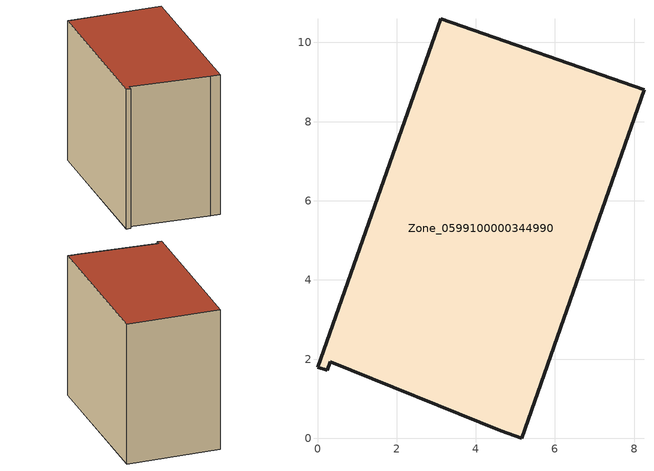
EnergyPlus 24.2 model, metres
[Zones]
Zone_0599100000344990
 floor ground (C_G): 4.63,0.18 0.33,1.94 0.25,1.71 0,1.8 3.11,10.6 8.25,8.81 5.16,0 z0
 wall outside (C_F): 8.25,8.81 3.11,10.6 0,1.8 0.25,1.71 0.33,1.94 4.63,0.18 5.16,0 8.25,8.81 z0:8.41
 roof outside (C_R): 0.33,1.94 4.63,0.18 5.16,0 8.25,8.81 3.11,10.6 0,1.8 0.25,1.71 z8.41
[BUILDING]
Pand.0599100000344990: North Axis=0; Terrain=City; Loads Convergence Tolerance Value=0.04; Temperature Convergence Tolerance Value=0.4; Solar Distribution=FullExterior; Maximum Number of Warmup Days=25; Minimum Number of Warmup Days=1
[Site:Location]
Rotterdam.The.Hague.AP_ZH_NLD Design_Conditions: Latitude=51.96; Longitude=4.45; Time Zone=1; Elevation=-4.5
[SITE:GROUNDTEMPERATURE:BUILDINGSURFACE]
18, 18, 18, 18, 18, 18, 18, 18, 18, 18, 18, 18
[MATERIAL] Thermal Absorptance=0.9; Solar Absorptance=0.7; Visible Absorptance=0.7
Name | Roughness | Thickness | Conductivity | Density | Specific Heat
G.TI.1992-2005 | MediumSmooth | 0.15 | 0.06 | 540 | 1210
F.TI.1992-2005 | Rough | 0.3 | 0.12 | 1920 | 840
R.TI.1992-2005 | MediumRough | 0.2 | 0.08 | 1500 | 1000
[CONSTRUCTION]
C_G: G.TI.1992-2005
C_F: F.TI.1992-2005
C_R: R.TI.1992-2005
[ZONE]
Zone_0599100000344990: Type=1; Multiplier=1; Ceiling Height=Autocalculate; Volume=Autocalculate; Floor Area=autocalculate; Part of Total Floor Area=Yes
[ZONEINFILTRATION:DESIGNFLOWRATE]
Infil_Zone_0599100000344990: Zone or ZoneList or Space or SpaceList=Zone_0599100000344990; Schedule=AlwaysOn; Design Flow Rate Calculation Method=Flow/Area; Flow Rate per Floor Area=0.0015; Constant Term Coefficient=1; Temperature Term Coefficient=0; Velocity Term Coefficient=0; Velocity Squared Term Coefficient=0
[HVACTEMPLATE:ZONE:IDEALLOADSAIRSYSTEM]
Zone_0599100000344990: Maximum Heating Supply Air Temperature=50; Minimum Cooling Supply Air Temperature=13; Maximum Heating Supply Air Humidity Ratio=0.0156; Minimum Cooling Supply Air Humidity Ratio=0.0077; Heating Limit=NoLimit; Cooling Limit=NoLimit; Dehumidification Control Type=ConstantSensibleHeatRatio; Cooling Sensible Heat Ratio=0.7; Dehumidification Setpoint=60; Humidification Control Type=None; Humidification Setpoint=30; Outdoor Air Method=None; Outdoor Air Flow Rate per Person=0.00944; Outdoor Air Flow Rate per Zone Floor Area=0; Outdoor Air Flow Rate per Zone=0; Demand Controlled Ventilation Type=None; Outdoor Air Economizer Type=NoEconomizer; Heat Recovery Type=None; Sensible Heat Recovery Effectiveness=0.7; Latent Heat Recovery Effectiveness=0.65
[ZONECONTROL:THERMOSTAT]
ThermostatControl_Zone_0599100000344990: Zone or ZoneList=Zone_0599100000344990; Control Type Schedule=DualSetpointControlType; Control 1=Thermostat_Zone_0599100000344990; Temperature Difference Between Cutout And Setpoint=0
[THERMOSTATSETPOINT:DUALSETPOINT]
Thermostat_Zone_0599100000344990: Heating Setpoint Temperature Schedule=HeatingSetpoint_Zone_0599100000344990; Cooling Setpoint Temperature Schedule=CoolingSetpoint_Zone_0599100000344990
[SCHEDULE:COMPACT]
HeatingSetpoint_Zone_0599100000344990: Through: 12/31, For: AllDays, Until: 24:00, 21
CoolingSetpoint_Zone_0599100000344990: Through: 12/31, For: AllDays, Until: 24:00, 24
DualSetpointControlType: Through: 12/31, For: AllDays, Until: 24:00, 4
AlwaysOn: Through: 12/31, For: AllDays, Until: 24:00, 1
